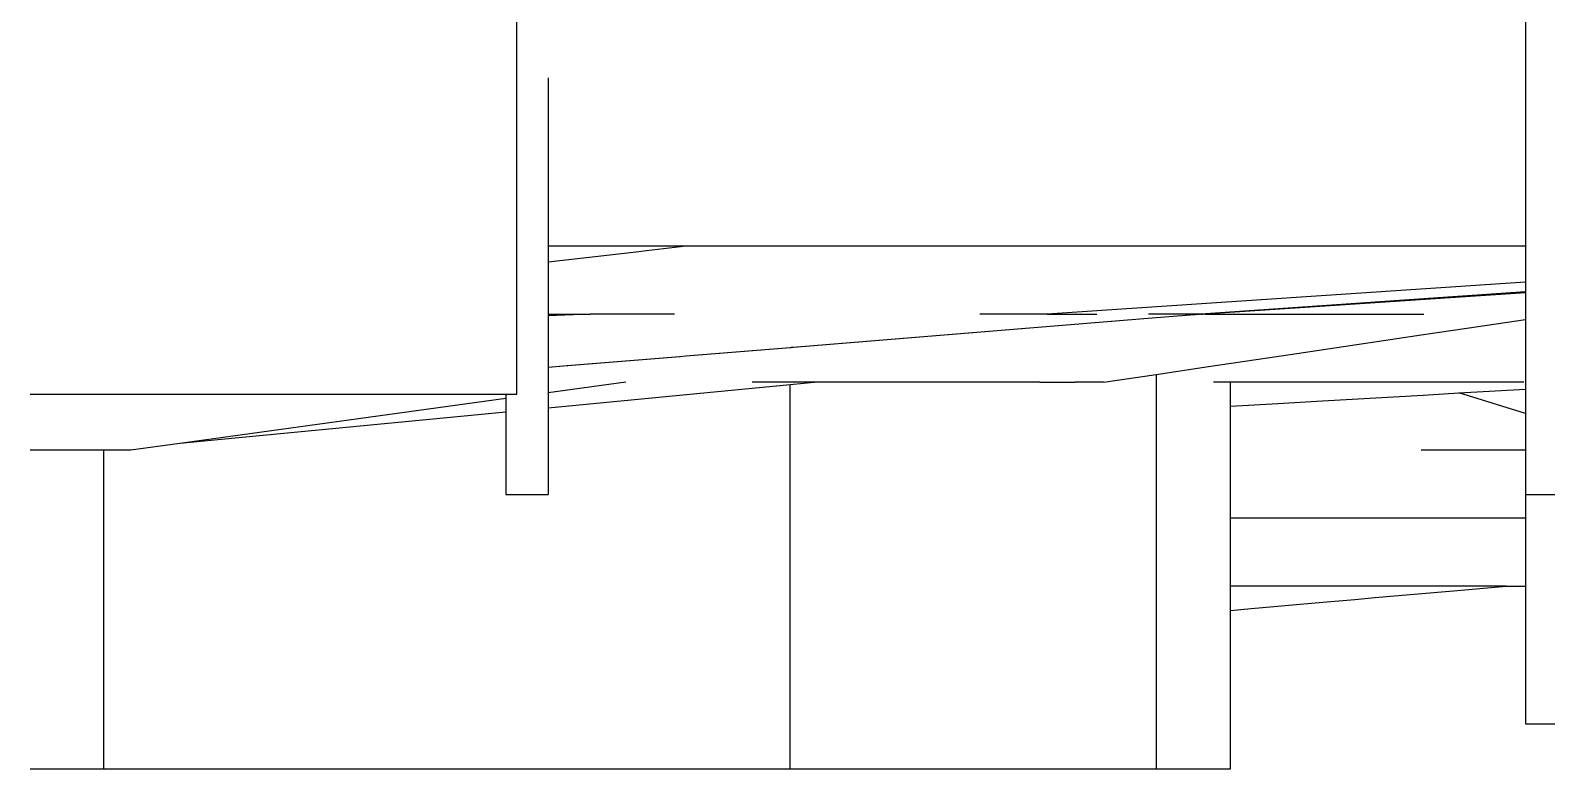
# Model space of a CAD drawing. Extents: x -34 to 34, y -12.8 to 11.9.
# Drawn here: x -34.03 to -11.73, y -12.63 to -1.77 of the extents above; entities that cross this region are included whole.
import ezdxf

# ---------------------------------------------------------------- set-up
doc = ezdxf.new("R2010")
doc.units = 0
doc.layers.get('0').update_dxf_attribs({"linetype": 'CONTINUOUS'})
doc.layers.add('SECTIONCUTEDGES', color=7, linetype='CONTINUOUS')

msp = doc.modelspace()

# ---------------------------------------------------------------- linework, layer by layer
for p, q in [((-12.037, 0.501), (-12.037, -4.948)), ((-26.417, -2.474), (-26.417, -2.512)), ((-26.417, -2.512), (-26.417, -4.948)), ((-24.967, -4.948), (-26.417, -4.948)), ((-26.417, -4.948), (-26.417, -5.108)), ((-25.121, -5.033), (-26.417, -5.183)), ((-26.417, -5.108), (-26.417, -5.128)), ((-26.417, -5.128), (-26.417, -5.183)), ((-24.968, -5.015), (-25.121, -5.033)), ((-24.386, -4.948), (-24.968, -5.015)), ((-24.965, -4.948), (-24.967, -4.948)), ((-24.386, -4.948), (-24.965, -4.948)), ((-22.671, -4.948), (-24.386, -4.948)), ((-22.67, -4.948), (-22.671, -4.948)), ((-20.543, -4.948), (-22.67, -4.948)), ((-13.412, -4.948), (-20.543, -4.948)), ((-12.054, -4.948), (-13.412, -4.948)), ((-12.054, -4.948), (-12.051, -4.948)), ((-12.037, -4.948), (-12.051, -4.948)), ((-12.037, -4.948), (-12.037, -5.095)), ((-12.037, -5.095), (-12.037, -5.193)), ((-26.417, -5.183), (-26.417, -5.398)), ((-12.037, -5.193), (-12.037, -5.218)), ((-12.037, -5.218), (-12.037, -5.279)), ((-12.037, -5.279), (-12.037, -5.309)), ((-12.037, -5.309), (-12.037, -5.352)), ((-12.037, -5.352), (-12.037, -5.445)), ((-26.417, -5.398), (-26.417, -5.665)), ((-12.037, -5.478), (-19.075, -5.947)), ((-12.037, -5.445), (-12.037, -5.478)), ((-12.037, -5.478), (-12.037, -5.482)), ((-12.037, -5.482), (-12.037, -5.489)), ((-12.037, -5.489), (-12.037, -5.52)), ((-12.037, -5.52), (-12.037, -5.554)), ((-12.037, -5.554), (-12.037, -5.595)), ((-26.417, -5.665), (-26.417, -5.803)), ((-12.037, -5.62), (-16.815, -5.947)), ((-12.037, -5.622), (-16.785, -5.947)), ((-12.037, -5.631), (-16.785, -5.947)), ((-12.037, -5.633), (-16.755, -5.947)), ((-12.037, -5.595), (-12.037, -5.608)), ((-12.037, -5.608), (-12.037, -5.61)), ((-12.037, -5.61), (-12.037, -5.62)), ((-12.037, -5.62), (-12.037, -5.622)), ((-12.037, -5.622), (-12.037, -5.631)), ((-12.037, -5.631), (-12.037, -5.633)), ((-12.037, -5.633), (-12.037, -5.82)), ((-26.417, -5.803), (-26.417, -5.875)), ((-26.417, -5.875), (-26.417, -5.9)), ((-26.417, -5.9), (-26.417, -5.925)), ((-26.417, -5.925), (-26.417, -5.927)), ((-26.417, -5.927), (-26.417, -5.939)), ((-26.417, -5.939), (-26.417, -5.947)), ((-25.795, -5.947), (-26.417, -5.972)), ((-26.417, -5.947), (-25.795, -5.947)), ((-26.417, -5.947), (-26.417, -5.972)), ((-26.417, -5.972), (-26.417, -6.018)), ((-26.417, -6.018), (-26.417, -6.12)), ((-24.555, -5.947), (-25.795, -5.947)), ((-17.474, -6.003), (-22.811, -6.438)), ((-17.474, -6), (-22.806, -6.436)), ((-19.075, -5.947), (-20.065, -5.947)), ((-19.075, -5.947), (-18.345, -5.947)), ((-16.865, -5.947), (-17.585, -5.947)), ((-17.095, -5.97), (-17.474, -6)), ((-17.094, -5.972), (-17.474, -6.003)), ((-17.474, -6), (-17.474, -6.003)), ((-16.836, -5.948), (-17.095, -5.97)), ((-17.094, -5.972), (-17.095, -5.97)), ((-16.836, -5.951), (-17.094, -5.972)), ((-16.815, -5.947), (-16.865, -5.947)), ((-16.815, -5.947), (-16.836, -5.948)), ((-16.785, -5.947), (-16.836, -5.951)), ((-16.836, -5.948), (-16.836, -5.951)), ((-16.815, -5.947), (-16.785, -5.947)), ((-16.755, -5.947), (-16.785, -5.947)), ((-16.755, -5.947), (-16.675, -5.947)), ((-16.675, -5.947), (-15.865, -5.947)), ((-15.865, -5.947), (-13.535, -5.947)), ((-12.037, -5.82), (-12.037, -5.824)), ((-12.037, -5.824), (-12.037, -5.947)), ((-12.037, -5.947), (-12.037, -5.981)), ((-12.037, -5.981), (-12.037, -6.024)), ((-26.417, -6.12), (-26.417, -6.225)), ((-26.417, -6.225), (-26.417, -6.312)), ((-13.539, -6.247), (-12.904, -6.153)), ((-12.904, -6.153), (-12.037, -6.024)), ((-12.037, -6.024), (-12.037, -6.389)), ((-26.417, -6.312), (-26.417, -6.392)), ((-26.417, -6.392), (-26.417, -6.464)), ((-26.417, -6.464), (-26.417, -6.653)), ((-22.857, -6.442), (-24.389, -6.566)), ((-22.857, -6.44), (-24.385, -6.565)), ((-22.839, -6.439), (-22.857, -6.44)), ((-22.857, -6.442), (-22.857, -6.44)), ((-22.843, -6.44), (-22.857, -6.442)), ((-22.811, -6.438), (-22.843, -6.44)), ((-22.843, -6.44), (-22.839, -6.439)), ((-22.806, -6.436), (-22.839, -6.439)), ((-22.806, -6.436), (-22.811, -6.438)), ((-15.499, -6.539), (-13.539, -6.247)), ((-12.037, -6.389), (-12.037, -6.444)), ((-12.037, -6.444), (-12.037, -6.608)), ((-26.417, -6.653), (-26.417, -6.7)), ((-24.477, -6.573), (-26.135, -6.708)), ((-24.475, -6.573), (-26.131, -6.708)), ((-24.385, -6.565), (-24.477, -6.573)), ((-24.477, -6.573), (-24.475, -6.573)), ((-24.389, -6.566), (-24.475, -6.573)), ((-24.385, -6.565), (-24.389, -6.566)), ((-16.703, -6.718), (-15.499, -6.539)), ((-12.037, -6.608), (-12.037, -6.722)), ((-26.417, -6.7), (-26.417, -6.717)), ((-26.135, -6.708), (-26.417, -6.731)), ((-26.131, -6.708), (-26.417, -6.732)), ((-26.417, -6.717), (-26.417, -6.731)), ((-26.417, -6.731), (-26.417, -6.732)), ((-26.417, -6.732), (-26.417, -6.732)), ((-26.417, -6.732), (-26.417, -6.947)), ((-26.135, -6.708), (-26.131, -6.708)), ((-18.245, -6.947), (-17.474, -6.832)), ((-17.474, -6.832), (-16.703, -6.718)), ((-17.474, -6.832), (-17.474, -12.631)), ((-12.037, -6.722), (-12.037, -6.936)), ((-27.037, -7.125), (-27.037, -7.189)), ((-25.275, -6.947), (-26.417, -7.104)), ((-26.417, -6.947), (-26.417, -7.104)), ((-22.857, -6.985), (-26.417, -7.327)), ((-26.417, -7.104), (-26.417, -7.264)), ((-22.455, -6.947), (-23.415, -6.947)), ((-22.455, -6.947), (-22.857, -6.985)), ((-22.857, -12.631), (-22.857, -6.985)), ((-19.185, -6.947), (-22.455, -6.947)), ((-19.185, -6.947), (-18.665, -6.947)), ((-18.245, -6.947), (-18.665, -6.947)), ((-16.382, -6.947), (-16.628, -6.947)), ((-15.385, -6.947), (-16.382, -6.947)), ((-16.379, -7.224), (-16.379, -6.949)), ((-13.515, -6.947), (-15.385, -6.947)), ((-15.025, -7.222), (-13.542, -7.137)), ((-13.542, -7.137), (-13.017, -7.106)), ((-12.785, -6.947), (-13.515, -6.947)), ((-13.017, -7.106), (-12.037, -7.05)), ((-12.037, -7.409), (-13.017, -7.106)), ((-12.065, -6.947), (-12.785, -6.947)), ((-12.037, -6.936), (-12.037, -6.947)), ((-12.037, -6.947), (-12.037, -6.987)), ((-12.037, -6.987), (-12.037, -7.05)), ((-12.037, -7.05), (-12.037, -7.409)), ((-27.037, -7.189), (-31.515, -7.804)), ((-27.037, -7.189), (-27.037, -7.33)), ((-27.037, -7.33), (-27.037, -7.387)), ((-26.417, -7.264), (-26.417, -7.327)), ((-26.417, -7.327), (-26.417, -8.6)), ((-16.379, -7.254), (-16.379, -7.224)), ((-16.379, -7.3), (-16.379, -7.254)), ((-16.379, -7.3), (-15.765, -7.264)), ((-16.379, -7.869), (-16.379, -7.3)), ((-15.765, -7.264), (-15.025, -7.222)), ((-27.037, -7.387), (-31.834, -7.848)), ((-27.037, -7.387), (-27.037, -8.6)), ((-12.037, -7.409), (-12.037, -7.947)), ((-31.515, -7.804), (-31.834, -7.848)), ((-33.445, -7.947), (-34.033, -7.947)), ((-32.949, -7.947), (-33.445, -7.947)), ((-32.949, -12.631), (-32.949, -7.947)), ((-32.875, -7.947), (-32.949, -7.947)), ((-32.555, -7.947), (-32.875, -7.947)), ((-31.834, -7.848), (-32.555, -7.947)), ((-16.379, -7.947), (-16.379, -7.869)), ((-16.379, -8.89), (-16.379, -7.947)), ((-12.037, -7.947), (-13.575, -7.947)), ((-12.037, -7.947), (-12.037, -8.6)), ((-27.037, -8.6), (-26.417, -8.6)), ((-12.037, -8.6), (-11.417, -8.6)), ((-12.037, -8.6), (-12.037, -8.639)), ((-12.037, -8.639), (-12.037, -8.947)), ((-16.379, -8.947), (-16.379, -8.89)), ((-16.235, -8.947), (-16.379, -8.947)), ((-16.379, -9.219), (-16.379, -8.947)), ((-13.765, -8.947), (-16.235, -8.947)), ((-12.037, -8.947), (-13.765, -8.947)), ((-12.037, -8.947), (-12.037, -8.958)), ((-12.037, -8.958), (-12.037, -9.947)), ((-16.379, -9.57), (-16.379, -9.219)), ((-16.379, -9.947), (-16.379, -9.57)), ((-15.855, -9.947), (-16.379, -9.947)), ((-16.379, -10.303), (-16.379, -9.947)), ((-14.065, -9.947), (-15.855, -9.947)), ((-14.254, -10.116), (-13.217, -10.025)), ((-12.325, -9.947), (-14.065, -9.947)), ((-13.217, -10.025), (-13.097, -10.014)), ((-13.097, -10.014), (-12.325, -9.947)), ((-12.325, -9.947), (-12.037, -9.947)), ((-12.037, -9.947), (-12.037, -10.104)), ((-16.074, -10.276), (-15.022, -10.184)), ((-15.022, -10.184), (-14.548, -10.142)), ((-14.548, -10.142), (-14.254, -10.116)), ((-12.037, -10.104), (-12.037, -10.288)), ((-16.379, -10.303), (-16.074, -10.276)), ((-16.379, -10.564), (-16.379, -10.303)), ((-12.037, -10.288), (-12.037, -11.049)), ((-16.379, -10.771), (-16.379, -10.564)), ((-16.379, -10.801), (-16.379, -10.771)), ((-16.379, -10.947), (-16.379, -10.801)), ((-16.379, -11.562), (-16.379, -10.947)), ((-12.037, -11.049), (-12.037, -11.56)), ((-16.379, -11.947), (-16.379, -11.562)), ((-12.037, -11.56), (-12.037, -11.947)), ((-16.379, -12.631), (-16.379, -11.947)), ((-12.037, -11.947), (-12.037, -11.97)), ((-12.037, -11.97), (-11.417, -11.97)), ((-34.033, -12.631), (-33.574, -12.631)), ((-33.574, -12.631), (-33.368, -12.631)), ((-33.368, -12.631), (-32.949, -12.631)), ((-32.949, -12.631), (-32.479, -12.631)), ((-32.479, -12.631), (-32.176, -12.631)), ((-32.176, -12.631), (-31.793, -12.631)), ((-31.793, -12.631), (-31.294, -12.631)), ((-31.294, -12.631), (-30.514, -12.631)), ((-30.514, -12.631), (-30.078, -12.631)), ((-30.078, -12.631), (-29.175, -12.631)), ((-29.175, -12.631), (-28.584, -12.631)), ((-28.584, -12.631), (-27.838, -12.631)), ((-27.838, -12.631), (-27.326, -12.631)), ((-27.326, -12.631), (-26.129, -12.631)), ((-26.129, -12.631), (-25.145, -12.631)), ((-25.145, -12.631), (-24.573, -12.631)), ((-24.573, -12.631), (-23.67, -12.631)), ((-23.67, -12.631), (-23.42, -12.631)), ((-23.42, -12.631), (-22.857, -12.631)), ((-22.857, -12.631), (-22.469, -12.631)), ((-22.469, -12.631), (-22.152, -12.631)), ((-22.152, -12.631), (-22.093, -12.631)), ((-22.093, -12.631), (-21.142, -12.631)), ((-21.142, -12.631), (-20.874, -12.631)), ((-20.874, -12.631), (-20.245, -12.631)), ((-20.245, -12.631), (-19.802, -12.631)), ((-19.802, -12.631), (-18.27, -12.631)), ((-18.27, -12.631), (-17.834, -12.631)), ((-17.834, -12.631), (-17.474, -12.631)), ((-17.474, -12.631), (-16.678, -12.631)), ((-16.678, -12.631), (-16.379, -12.631))]:
    msp.add_line(p, q)
at = {"layer": 'SECTIONCUTEDGES'}
for p, q in [((-26.877, -1.947), (-26.877, -1.489)), ((-26.877, -1.999), (-26.877, -1.947)), ((-26.877, -2.012), (-26.877, -1.999)), ((-26.877, -2.17), (-26.877, -2.012)), ((-26.877, -2.266), (-26.877, -2.17)), ((-26.877, -2.308), (-26.877, -2.266)), ((-26.877, -2.605), (-26.877, -2.308)), ((-26.877, -7.125), (-26.877, -2.605)), ((-34.033, -7.125), (-32.533, -7.125)), ((-32.533, -7.125), (-32.431, -7.125)), ((-32.431, -7.125), (-29.736, -7.125)), ((-29.736, -7.125), (-29.679, -7.125)), ((-29.679, -7.125), (-27.037, -7.125)), ((-27.037, -7.125), (-26.877, -7.125))]:
    msp.add_line(p, q, dxfattribs=at)

doc.saveas('drawing.dxf')
